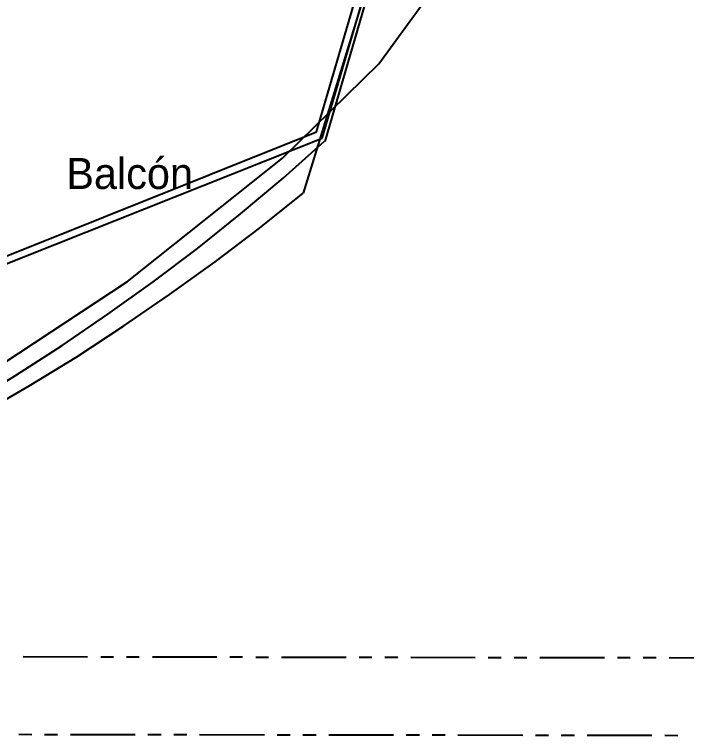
# Model space of a CAD drawing. Header units: feet. Extents: x -84 to 198, y -22 to 181.
# Drawn here: x 109.54 to 135.55, y 6.63 to 34.52 of the extents above; entities that cross this region are included whole.
import ezdxf
from ezdxf.enums import TextEntityAlignment as Align

# ---------------------------------------------------------------- set-up
doc = ezdxf.new("R2010")
doc.units = ezdxf.units.FT
for name, color, linetype in [('A-AREA-UNIDAD', 30, 'CONTINUOUS'), ('A-LINEA', 7, 'CONTINUOUS'), ('A-NOMBRE-ESPACIO', 2, 'CONTINUOUS')]:
    doc.layers.add(name, color=color, linetype=linetype)

msp = doc.modelspace()

# ---------------------------------------------------------------- linework, layer by layer
at = {"layer": 'A-AREA-UNIDAD'}
msp.add_lwpolyline([(62.64, 7.68), (66, 7.68), (66.048, 7.8756), (73.408, 8.32), (81.568, 9.6), (81.728, 10.0089), (89.28, 11.9289), (96.72, 14.5956), (102.32, 17.1556), (107.92, 20.2489), (113.92, 24.1956), (119.92, 28.96), (123.648, 32.6044), (126.32, 36.2844)], dxfattribs=at)
at = {"layer": 'A-LINEA'}
for p, q in [((121.233, 29.9818), (129.7226, 59.1491)), ((121.4569, 29.7348), (130.044, 59.2375)), ((121.5643, 29.6064), (130.1983, 59.2834)), ((120.7285, 27.6071), (130.3389, 58.7925)), ((66.5385, 8.0853), (121.2252, 29.9819)), ((66.1153, 7.7422), (121.4491, 29.735)), ((109.88, 9.6844), (112.3733, 9.6711)), ((112.88, 9.6711), (113.3733, 9.6711)), ((113.88, 9.6711), (114.3733, 9.6711)), ((114.88, 9.6711), (117.3733, 9.6711)), ((117.88, 9.6711), (118.3733, 9.6711)), ((118.88, 9.6578), (119.3733, 9.6578)), ((119.88, 9.6578), (122.3733, 9.6578)), ((122.88, 9.6578), (123.3733, 9.6578)), ((123.88, 9.6578), (124.3733, 9.6578)), ((124.88, 9.6578), (127.3733, 9.6444)), ((127.88, 9.6444), (128.3733, 9.6444)), ((128.88, 9.6444), (129.3733, 9.6444)), ((129.88, 9.6444), (132.3733, 9.6444)), ((132.88, 9.6444), (133.3733, 9.6444)), ((133.88, 9.6444), (134.3733, 9.6444)), ((134.88, 9.6444), (137.3733, 9.6311)), ((109.7067, 6.6844), (110.2133, 6.6711)), ((110.7067, 6.6711), (111.2133, 6.6711)), ((111.7067, 6.6711), (114.2133, 6.6711)), ((114.7067, 6.6711), (115.2133, 6.6711)), ((115.7067, 6.6711), (116.2133, 6.6711)), ((116.7067, 6.6711), (119.2133, 6.6578)), ((119.7067, 6.6578), (120.2133, 6.6578)), ((120.7067, 6.6578), (121.2133, 6.6578)), ((121.7067, 6.6578), (124.2133, 6.6578)), ((124.7067, 6.6578), (125.2133, 6.6578)), ((125.7067, 6.6578), (126.2133, 6.6578)), ((126.7067, 6.6578), (129.2133, 6.6444)), ((129.7067, 6.6444), (130.2133, 6.6444)), ((130.7067, 6.6444), (131.2133, 6.6444)), ((131.7067, 6.6444), (134.2133, 6.6444)), ((134.7067, 6.6444), (135.2133, 6.6311))]:
    msp.add_line(p, q, dxfattribs=at)
for points in [[(107.7467, 19.4311), (109.5867, 20.5511), (111.3867, 21.7111), (113.16, 22.9244), (114.9067, 24.1778), (116.6267, 25.4711), (118.2933, 26.8044), (119.9467, 28.1911), (121.5467, 29.6178)], [(108.24, 19.0711), (110.1067, 20.1511), (111.96, 21.2844), (113.7733, 22.4711), (115.5467, 23.6844), (117.3067, 24.9511), (119.0267, 26.2578), (120.72, 27.6044)]]:
    msp.add_lwpolyline(points, dxfattribs=at)

# ---------------------------------------------------------------- texts
at = {"layer": 'A-NOMBRE-ESPACIO'}
msp.add_text('Balcón', height=1.2, dxfattribs=at).set_placement((114, 27.7689), align=Align.CENTER)

doc.saveas('drawing.dxf')
